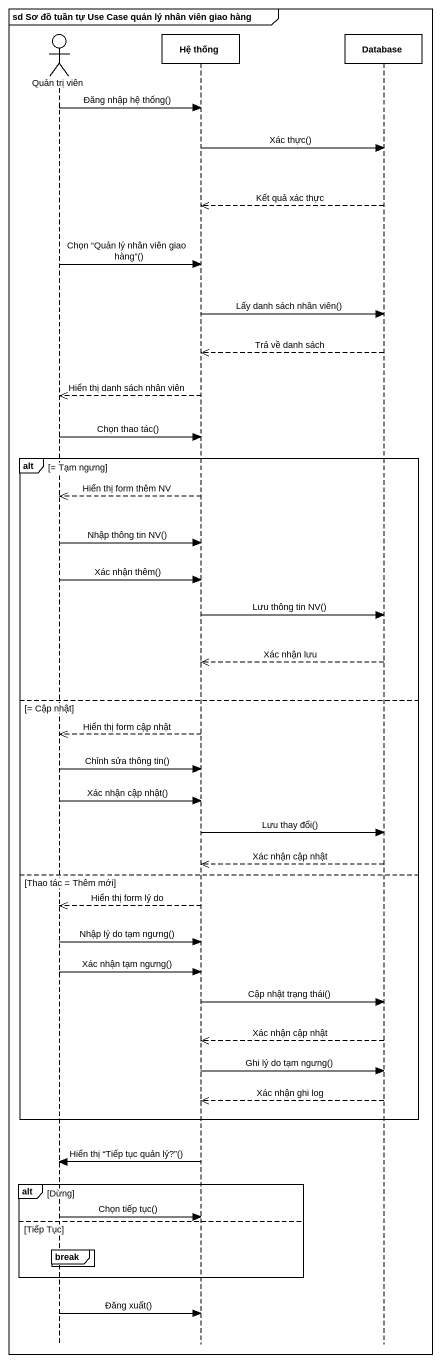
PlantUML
@startuml
mainframe sd Sơ đồ tuần tự Use Case quản lý nhân viên giao hàng
hide footbox
actor "Quản trị viên" as Quản_trị_viên
participant "Hệ thống" as Hệ_thống
participant "Database" as Database_

Quản_trị_viên -> Hệ_thống : Đăng nhập hệ thống()
Hệ_thống -> Database_ : Xác thực()
Database_ -->> Hệ_thống : Kết quả xác thực
Quản_trị_viên -> Hệ_thống : Chọn “Quản lý nhân viên giao hàng”()
Hệ_thống -> Database_ : Lấy danh sách nhân viên()
Database_ -->> Hệ_thống : Trả về danh sách
Hệ_thống -->> Quản_trị_viên : Hiển thị danh sách nhân viên
Quản_trị_viên -> Hệ_thống : Chọn thao tác()
alt = Tạm ngưng
  Hệ_thống -->> Quản_trị_viên : Hiển thị form thêm NV
  Quản_trị_viên -> Hệ_thống : Nhập thông tin NV()
  Quản_trị_viên -> Hệ_thống : Xác nhận thêm()
  Hệ_thống -> Database_ : Lưu thông tin NV()
  Database_ -->> Hệ_thống : Xác nhận lưu
else = Cập nhật
  Hệ_thống -->> Quản_trị_viên : Hiển thị form cập nhật
  Quản_trị_viên -> Hệ_thống : Chỉnh sửa thông tin()
  Quản_trị_viên -> Hệ_thống : Xác nhận cập nhật()
  Hệ_thống -> Database_ : Lưu thay đổi()
  Database_ -->> Hệ_thống : Xác nhận cập nhật
else Thao tác = Thêm mới
  Hệ_thống -->> Quản_trị_viên : Hiển thị form lý do
  Quản_trị_viên -> Hệ_thống : Nhập lý do tạm ngưng()
  Quản_trị_viên -> Hệ_thống : Xác nhận tạm ngưng()
  Hệ_thống -> Database_ : Cập nhật trạng thái()
  Database_ -->> Hệ_thống : Xác nhận cập nhật
  Hệ_thống -> Database_ : Ghi lý do tạm ngưng()
  Database_ -->> Hệ_thống : Xác nhận ghi log
end
Hệ_thống -> Quản_trị_viên : Hiển thị “Tiếp tục quản lý?”()
alt Dừng
  Quản_trị_viên -> Hệ_thống : Chọn tiếp tục()
else Tiếp Tục
  break
  end
end
Quản_trị_viên -> Hệ_thống : Đăng xuất()
@enduml
